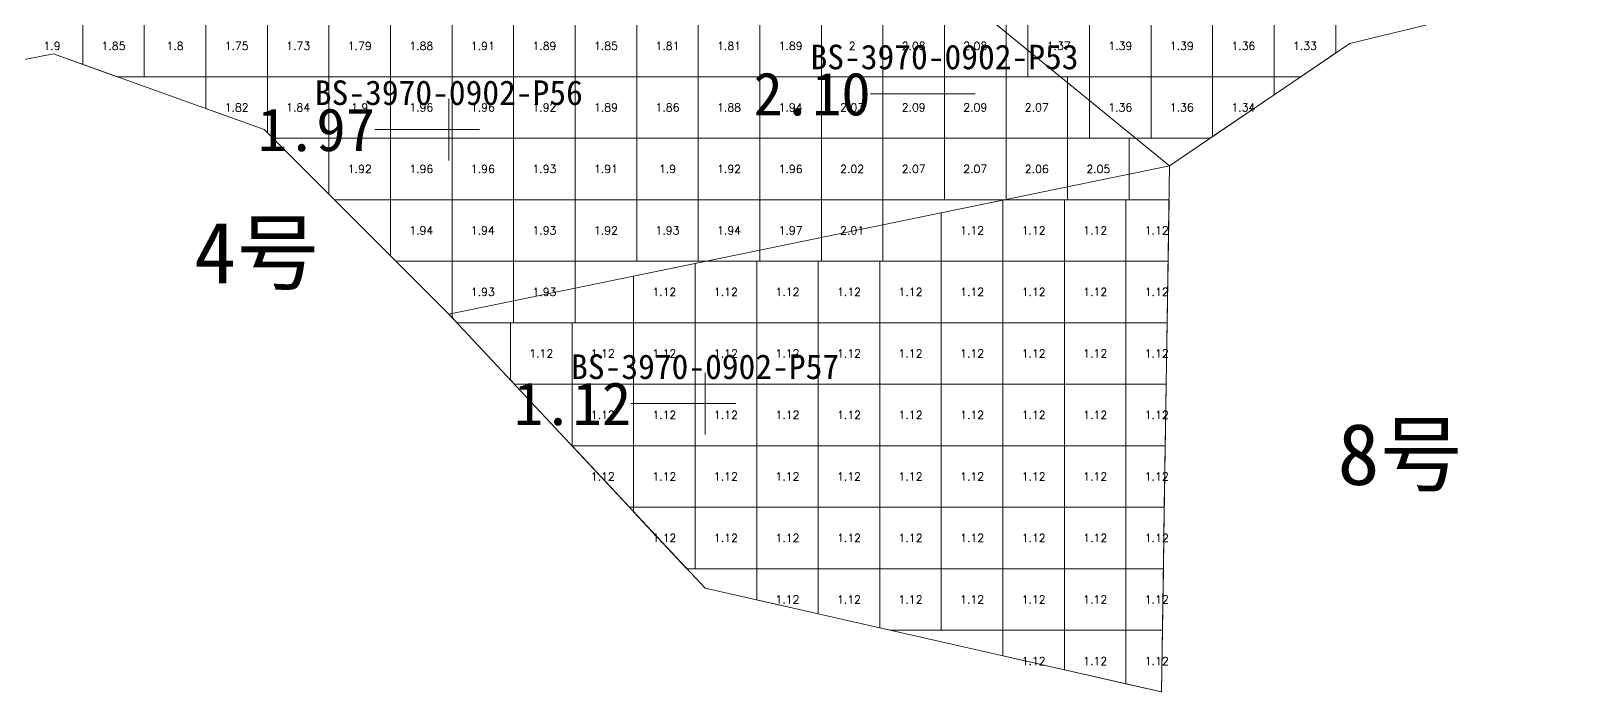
# Model space of a CAD drawing. Header units: inches. Extents: x 469880 to 469993, y 4349688 to 4349759.
# Drawn here: x 469921.7 to 469947.06, y 4349688.37 to 4349699.11 of the extents above; entities that cross this region are included whole.
import ezdxf
from ezdxf.enums import TextEntityAlignment as Align

# ---------------------------------------------------------------- set-up
doc = ezdxf.new("R2010")
doc.units = ezdxf.units.IN
doc.header["$MEASUREMENT"] = 0
for name, color, linetype, lineweight in [('孔口文字', 7, 'Continuous', 0), ('点', 7, 'Continuous', 0), ('爆区方格网', 7, 'Continuous', 0), ('线条', 7, 'Continuous', 0), ('钻孔', 7, 'Continuous', 0)]:
    doc.layers.add(name, color=color, linetype=linetype, lineweight=lineweight)
doc.styles.add('3dmine_textStyle_1', font='txt.shx', dxfattribs={"height": 1, "bigfont": 'gbcbig.shx'})
doc.styles.add('3dmine_textStyle_2', font='宋体.ttf', dxfattribs={"height": 1})
doc.styles.add('3dmine_textStyle_3', font='simsunb.ttf', dxfattribs={"height": 1})

msp = doc.modelspace()

# ---------------------------------------------------------------- hatches: boundary and pattern name
at = {"layer": '钻孔', "linetype": 'Continuous', "lineweight": 0, "true_color": 0xff0000, "extrusion": (0, 1, 0)}
for points in [[(-469937.54, 3959.976), (-469936.54, 3959.976), (-469936.54, 3970.976), (-469937.54, 3970.976)], [(-469929.487, 3960.341), (-469928.487, 3960.341), (-469928.487, 3971.341), (-469929.487, 3971.341)]]:
    msp.add_hatch(color=1, dxfattribs=at).paths.add_polyline_path(points, flags=0)
at = {"layer": '钻孔', "linetype": 'Continuous', "lineweight": 0, "true_color": 0x0000ff, "extrusion": (0, 1, 0)}
msp.add_hatch(color=5, dxfattribs=at).paths.add_polyline_path([(-469933.65, 3960.233), (-469932.65, 3960.233), (-469932.65, 3971.233), (-469933.65, 3971.233)], flags=0)

# ---------------------------------------------------------------- linework, layer by layer
at = {"color": 5, "linetype": 'Continuous', "lineweight": 0, "true_color": 0x0000ff}
for points in [[(469949.512, 4349715.803), (469943.724, 4349715.656), (469933.139, 4349715.987), (469931.346, 4349715.989), (469931.343, 4349713.184), (469936.711, 4349708.564), (469939.138, 4349704.071), (469936.371, 4349700.048), (469940.196, 4349696.923), (469943.125, 4349698.914), (469948.312, 4349700.172)], [(469940.065, 4349688.371), (469940.196, 4349696.923), (469928.487, 4349694.512), (469932.65, 4349690.057), (469940.065, 4349688.371)]]:
    msp.add_lwpolyline(points, dxfattribs=at)
at = {"color": 1, "linetype": 'Continuous', "lineweight": 0, "true_color": 0xff0000, "elevation": 3971.363}
msp.add_lwpolyline([(469929.274, 4349710.837), (469931.343, 4349713.184), (469936.711, 4349708.564), (469939.138, 4349704.071), (469936.371, 4349700.048), (469940.196, 4349696.923), (469928.487, 4349694.512), (469925.487, 4349697.512), (469922.063, 4349698.744), (469918.261, 4349698.003), (469914.894, 4349700.922), (469918.259, 4349703.257), (469922.715, 4349702.65), (469926.231, 4349704.561), (469922.745, 4349708.471), (469926.549, 4349712.881), (469929.274, 4349710.837)], dxfattribs=at)
at = {"layer": '点', "color": 138, "linetype": 'Continuous', "lineweight": 0, "true_color": 0x004c4c}
for points, elevation in [([(469936.54, 4349697.593), (469936.54, 4349698.593)], 3970.976), ([(469937.04, 4349698.093), (469936.04, 4349698.093)], 3970.976), ([(469928.487, 4349697.012), (469928.487, 4349698.012)], 3971.341), ([(469928.987, 4349697.512), (469927.987, 4349697.512)], 3971.341), ([(469932.65, 4349692.557), (469932.65, 4349693.557)], 3971.233), ([(469933.15, 4349693.057), (469932.15, 4349693.057)], 3971.233)]:
    msp.add_lwpolyline(points, dxfattribs=dict(at, elevation=elevation))
at = {"layer": '爆区方格网', "color": 1, "linetype": 'Continuous', "lineweight": 0, "true_color": 0xff0000, "elevation": 3971.341}
for points in [[(469922.539, 4349698.573), (469922.063, 4349698.744), (469921.539, 4349698.642), (469921.539, 4349699.372), (469922.539, 4349699.372), (469922.539, 4349698.573)], [(469923.539, 4349698.372), (469923.097, 4349698.372), (469922.539, 4349698.573), (469922.539, 4349699.372), (469923.539, 4349699.372), (469923.539, 4349698.372)], [(469924.539, 4349698.372), (469923.539, 4349698.372), (469923.539, 4349699.372), (469924.539, 4349699.372), (469924.539, 4349698.372)], [(469925.539, 4349698.372), (469924.539, 4349698.372), (469924.539, 4349699.372), (469925.539, 4349699.372), (469925.539, 4349698.372)], [(469926.539, 4349698.372), (469925.539, 4349698.372), (469925.539, 4349699.372), (469926.539, 4349699.372), (469926.539, 4349698.372)], [(469927.539, 4349698.372), (469926.539, 4349698.372), (469926.539, 4349699.372), (469927.539, 4349699.372), (469927.539, 4349698.372)], [(469928.539, 4349698.372), (469927.539, 4349698.372), (469927.539, 4349699.372), (469928.539, 4349699.372), (469928.539, 4349698.372)], [(469929.539, 4349698.372), (469928.539, 4349698.372), (469928.539, 4349699.372), (469929.539, 4349699.372), (469929.539, 4349698.372)], [(469930.539, 4349698.372), (469929.539, 4349698.372), (469929.539, 4349699.372), (469930.539, 4349699.372), (469930.539, 4349698.372)], [(469931.539, 4349698.372), (469930.539, 4349698.372), (469930.539, 4349699.372), (469931.539, 4349699.372), (469931.539, 4349698.372)], [(469932.539, 4349698.372), (469931.539, 4349698.372), (469931.539, 4349699.372), (469932.539, 4349699.372), (469932.539, 4349698.372)], [(469933.539, 4349698.372), (469932.539, 4349698.372), (469932.539, 4349699.372), (469933.539, 4349699.372), (469933.539, 4349698.372)], [(469934.539, 4349698.372), (469933.539, 4349698.372), (469933.539, 4349699.372), (469934.539, 4349699.372), (469934.539, 4349698.372)], [(469935.539, 4349698.372), (469934.539, 4349698.372), (469934.539, 4349699.372), (469935.539, 4349699.372), (469935.539, 4349698.372)], [(469936.539, 4349698.372), (469935.539, 4349698.372), (469935.539, 4349699.372), (469936.539, 4349699.372), (469936.539, 4349698.372)], [(469937.539, 4349698.372), (469936.539, 4349698.372), (469936.539, 4349699.372), (469937.539, 4349699.372), (469937.539, 4349698.372)], [(469925.539, 4349697.46), (469925.487, 4349697.512), (469924.539, 4349697.853), (469924.539, 4349698.372), (469925.539, 4349698.372), (469925.539, 4349697.46)], [(469926.539, 4349697.372), (469925.627, 4349697.372), (469925.539, 4349697.46), (469925.539, 4349698.372), (469926.539, 4349698.372), (469926.539, 4349697.372)], [(469927.539, 4349697.372), (469926.539, 4349697.372), (469926.539, 4349698.372), (469927.539, 4349698.372), (469927.539, 4349697.372)], [(469928.539, 4349697.372), (469927.539, 4349697.372), (469927.539, 4349698.372), (469928.539, 4349698.372), (469928.539, 4349697.372)], [(469929.539, 4349697.372), (469928.539, 4349697.372), (469928.539, 4349698.372), (469929.539, 4349698.372), (469929.539, 4349697.372)], [(469930.539, 4349697.372), (469929.539, 4349697.372), (469929.539, 4349698.372), (469930.539, 4349698.372), (469930.539, 4349697.372)], [(469931.539, 4349697.372), (469930.539, 4349697.372), (469930.539, 4349698.372), (469931.539, 4349698.372), (469931.539, 4349697.372)], [(469932.539, 4349697.372), (469931.539, 4349697.372), (469931.539, 4349698.372), (469932.539, 4349698.372), (469932.539, 4349697.372)], [(469933.539, 4349697.372), (469932.539, 4349697.372), (469932.539, 4349698.372), (469933.539, 4349698.372), (469933.539, 4349697.372)], [(469934.539, 4349697.372), (469933.539, 4349697.372), (469933.539, 4349698.372), (469934.539, 4349698.372), (469934.539, 4349697.372)], [(469935.539, 4349697.372), (469934.539, 4349697.372), (469934.539, 4349698.372), (469935.539, 4349698.372), (469935.539, 4349697.372)], [(469936.539, 4349697.372), (469935.539, 4349697.372), (469935.539, 4349698.372), (469936.539, 4349698.372), (469936.539, 4349697.372)], [(469937.539, 4349697.372), (469936.539, 4349697.372), (469936.539, 4349698.372), (469937.539, 4349698.372), (469937.539, 4349697.372)], [(469938.539, 4349697.372), (469937.539, 4349697.372), (469937.539, 4349698.372), (469938.539, 4349698.372), (469938.539, 4349697.372)], [(469927.539, 4349696.372), (469926.627, 4349696.372), (469926.539, 4349696.46), (469926.539, 4349697.372), (469927.539, 4349697.372), (469927.539, 4349696.372)], [(469928.539, 4349696.372), (469927.539, 4349696.372), (469927.539, 4349697.372), (469928.539, 4349697.372), (469928.539, 4349696.372)], [(469929.539, 4349696.372), (469928.539, 4349696.372), (469928.539, 4349697.372), (469929.539, 4349697.372), (469929.539, 4349696.372)], [(469930.539, 4349696.372), (469929.539, 4349696.372), (469929.539, 4349697.372), (469930.539, 4349697.372), (469930.539, 4349696.372)], [(469931.539, 4349696.372), (469930.539, 4349696.372), (469930.539, 4349697.372), (469931.539, 4349697.372), (469931.539, 4349696.372)], [(469932.539, 4349696.372), (469931.539, 4349696.372), (469931.539, 4349697.372), (469932.539, 4349697.372), (469932.539, 4349696.372)], [(469933.539, 4349696.372), (469932.539, 4349696.372), (469932.539, 4349697.372), (469933.539, 4349697.372), (469933.539, 4349696.372)], [(469934.539, 4349696.372), (469933.539, 4349696.372), (469933.539, 4349697.372), (469934.539, 4349697.372), (469934.539, 4349696.372)], [(469935.539, 4349696.372), (469934.539, 4349696.372), (469934.539, 4349697.372), (469935.539, 4349697.372), (469935.539, 4349696.372)], [(469936.539, 4349696.372), (469935.539, 4349696.372), (469935.539, 4349697.372), (469936.539, 4349697.372), (469936.539, 4349696.372)], [(469937.539, 4349696.372), (469936.539, 4349696.372), (469936.539, 4349697.372), (469937.539, 4349697.372), (469937.539, 4349696.372)], [(469938.539, 4349696.372), (469937.539, 4349696.372), (469937.539, 4349697.372), (469938.539, 4349697.372), (469938.539, 4349696.372)], [(469939.539, 4349696.372), (469938.539, 4349696.372), (469938.539, 4349697.372), (469939.539, 4349697.372), (469939.539, 4349696.372)], [(469928.539, 4349695.372), (469927.627, 4349695.372), (469927.539, 4349695.46), (469927.539, 4349696.372), (469928.539, 4349696.372), (469928.539, 4349695.372)], [(469929.539, 4349695.372), (469928.539, 4349695.372), (469928.539, 4349696.372), (469929.539, 4349696.372), (469929.539, 4349695.372)], [(469930.539, 4349695.372), (469929.539, 4349695.372), (469929.539, 4349696.372), (469930.539, 4349696.372), (469930.539, 4349695.372)], [(469931.539, 4349695.372), (469930.539, 4349695.372), (469930.539, 4349696.372), (469931.539, 4349696.372), (469931.539, 4349695.372)], [(469932.539, 4349695.372), (469931.539, 4349695.372), (469931.539, 4349696.372), (469932.539, 4349696.372), (469932.539, 4349695.372)], [(469933.539, 4349695.372), (469932.539, 4349695.372), (469932.539, 4349696.372), (469933.539, 4349696.372), (469933.539, 4349695.372)], [(469934.539, 4349695.372), (469933.539, 4349695.372), (469933.539, 4349696.372), (469934.539, 4349696.372), (469934.539, 4349695.372)], [(469935.539, 4349695.372), (469934.539, 4349695.372), (469934.539, 4349696.372), (469935.539, 4349696.372), (469935.539, 4349695.372)], [(469929.539, 4349694.372), (469928.618, 4349694.372), (469928.539, 4349694.456), (469928.539, 4349695.372), (469929.539, 4349695.372), (469929.539, 4349694.372)], [(469930.539, 4349694.372), (469929.539, 4349694.372), (469929.539, 4349695.372), (469930.539, 4349695.372), (469930.539, 4349694.372)]]:
    msp.add_lwpolyline(points, dxfattribs=at)
at = {"layer": '爆区方格网', "color": 5, "linetype": 'Continuous', "lineweight": 0, "true_color": 0x0000ff}
for points, elevation in [([(469938.895, 4349698.372), (469937.895, 4349698.372), (469937.895, 4349699.372), (469938.895, 4349699.372), (469938.895, 4349698.372)], 3971.284), ([(469939.895, 4349698.372), (469938.895, 4349698.372), (469938.895, 4349699.372), (469939.895, 4349699.372), (469939.895, 4349698.372)], 3971.284), ([(469940.895, 4349698.372), (469939.895, 4349698.372), (469939.895, 4349699.372), (469940.895, 4349699.372), (469940.895, 4349698.372)], 3971.284), ([(469941.895, 4349698.372), (469940.895, 4349698.372), (469940.895, 4349699.372), (469941.895, 4349699.372), (469941.895, 4349698.372)], 3971.284), ([(469942.895, 4349698.758), (469942.328, 4349698.372), (469941.895, 4349698.372), (469941.895, 4349699.372), (469942.895, 4349699.372), (469942.895, 4349698.758)], 3971.284), ([(469939.895, 4349697.372), (469938.895, 4349697.372), (469938.895, 4349698.372), (469939.895, 4349698.372), (469939.895, 4349697.372)], 3971.284), ([(469940.895, 4349697.398), (469940.857, 4349697.372), (469939.895, 4349697.372), (469939.895, 4349698.372), (469940.895, 4349698.372), (469940.895, 4349697.398)], 3971.284), ([(469941.895, 4349698.078), (469940.895, 4349697.398), (469940.895, 4349698.372), (469941.895, 4349698.372), (469941.895, 4349698.078)], 3971.284), ([(469937.488, 4349695.372), (469936.488, 4349695.372), (469936.488, 4349696.159), (469937.488, 4349696.365), (469937.488, 4349695.372)], 3971.233), ([(469938.488, 4349695.372), (469937.488, 4349695.372), (469937.488, 4349696.365), (469937.522, 4349696.372), (469938.488, 4349696.372), (469938.488, 4349695.372)], 3971.233), ([(469939.488, 4349695.372), (469938.488, 4349695.372), (469938.488, 4349696.372), (469939.488, 4349696.372), (469939.488, 4349695.372)], 3971.233), ([(469940.173, 4349695.372), (469939.488, 4349695.372), (469939.488, 4349696.372), (469940.188, 4349696.372), (469940.173, 4349695.372)], 3971.233), ([(469932.488, 4349694.372), (469931.488, 4349694.372), (469931.488, 4349695.13), (469932.488, 4349695.336), (469932.488, 4349694.372)], 3971.233), ([(469933.488, 4349694.372), (469932.488, 4349694.372), (469932.488, 4349695.336), (469932.665, 4349695.372), (469933.488, 4349695.372), (469933.488, 4349694.372)], 3971.233), ([(469934.488, 4349694.372), (469933.488, 4349694.372), (469933.488, 4349695.372), (469934.488, 4349695.372), (469934.488, 4349694.372)], 3971.233), ([(469935.488, 4349694.372), (469934.488, 4349694.372), (469934.488, 4349695.372), (469935.488, 4349695.372), (469935.488, 4349694.372)], 3971.233), ([(469936.488, 4349694.372), (469935.488, 4349694.372), (469935.488, 4349695.372), (469936.488, 4349695.372), (469936.488, 4349694.372)], 3971.233), ([(469937.488, 4349694.372), (469936.488, 4349694.372), (469936.488, 4349695.372), (469937.488, 4349695.372), (469937.488, 4349694.372)], 3971.233), ([(469938.488, 4349694.372), (469937.488, 4349694.372), (469937.488, 4349695.372), (469938.488, 4349695.372), (469938.488, 4349694.372)], 3971.233), ([(469939.488, 4349694.372), (469938.488, 4349694.372), (469938.488, 4349695.372), (469939.488, 4349695.372), (469939.488, 4349694.372)], 3971.233), ([(469940.157, 4349694.372), (469939.488, 4349694.372), (469939.488, 4349695.372), (469940.173, 4349695.372), (469940.157, 4349694.372)], 3971.233), ([(469930.488, 4349693.372), (469929.552, 4349693.372), (469929.488, 4349693.441), (469929.488, 4349694.372), (469930.488, 4349694.372), (469930.488, 4349693.372)], 3971.233), ([(469931.488, 4349693.372), (469930.488, 4349693.372), (469930.488, 4349694.372), (469931.488, 4349694.372), (469931.488, 4349693.372)], 3971.233), ([(469932.488, 4349693.372), (469931.488, 4349693.372), (469931.488, 4349694.372), (469932.488, 4349694.372), (469932.488, 4349693.372)], 3971.233), ([(469933.488, 4349693.372), (469932.488, 4349693.372), (469932.488, 4349694.372), (469933.488, 4349694.372), (469933.488, 4349693.372)], 3971.233), ([(469934.488, 4349693.372), (469933.488, 4349693.372), (469933.488, 4349694.372), (469934.488, 4349694.372), (469934.488, 4349693.372)], 3971.233), ([(469935.488, 4349693.372), (469934.488, 4349693.372), (469934.488, 4349694.372), (469935.488, 4349694.372), (469935.488, 4349693.372)], 3971.233), ([(469936.488, 4349693.372), (469935.488, 4349693.372), (469935.488, 4349694.372), (469936.488, 4349694.372), (469936.488, 4349693.372)], 3971.233), ([(469937.488, 4349693.372), (469936.488, 4349693.372), (469936.488, 4349694.372), (469937.488, 4349694.372), (469937.488, 4349693.372)], 3971.233), ([(469938.488, 4349693.372), (469937.488, 4349693.372), (469937.488, 4349694.372), (469938.488, 4349694.372), (469938.488, 4349693.372)], 3971.233), ([(469939.488, 4349693.372), (469938.488, 4349693.372), (469938.488, 4349694.372), (469939.488, 4349694.372), (469939.488, 4349693.372)], 3971.233), ([(469940.142, 4349693.372), (469939.488, 4349693.372), (469939.488, 4349694.372), (469940.157, 4349694.372), (469940.142, 4349693.372)], 3971.233), ([(469931.488, 4349692.372), (469930.488, 4349692.372), (469930.488, 4349693.372), (469931.488, 4349693.372), (469931.488, 4349692.372)], 3971.233), ([(469932.488, 4349692.372), (469931.488, 4349692.372), (469931.488, 4349693.372), (469932.488, 4349693.372), (469932.488, 4349692.372)], 3971.233), ([(469933.488, 4349692.372), (469932.488, 4349692.372), (469932.488, 4349693.372), (469933.488, 4349693.372), (469933.488, 4349692.372)], 3971.233), ([(469934.488, 4349692.372), (469933.488, 4349692.372), (469933.488, 4349693.372), (469934.488, 4349693.372), (469934.488, 4349692.372)], 3971.233), ([(469935.488, 4349692.372), (469934.488, 4349692.372), (469934.488, 4349693.372), (469935.488, 4349693.372), (469935.488, 4349692.372)], 3971.233), ([(469936.488, 4349692.372), (469935.488, 4349692.372), (469935.488, 4349693.372), (469936.488, 4349693.372), (469936.488, 4349692.372)], 3971.233), ([(469937.488, 4349692.372), (469936.488, 4349692.372), (469936.488, 4349693.372), (469937.488, 4349693.372), (469937.488, 4349692.372)], 3971.233), ([(469938.488, 4349692.372), (469937.488, 4349692.372), (469937.488, 4349693.372), (469938.488, 4349693.372), (469938.488, 4349692.372)], 3971.233), ([(469939.488, 4349692.372), (469938.488, 4349692.372), (469938.488, 4349693.372), (469939.488, 4349693.372), (469939.488, 4349692.372)], 3971.233), ([(469940.127, 4349692.372), (469939.488, 4349692.372), (469939.488, 4349693.372), (469940.142, 4349693.372), (469940.127, 4349692.372)], 3971.233), ([(469931.488, 4349691.372), (469931.421, 4349691.372), (469930.488, 4349692.37), (469930.488, 4349692.372), (469931.488, 4349692.372), (469931.488, 4349691.372)], 3971.233), ([(469932.488, 4349691.372), (469931.488, 4349691.372), (469931.488, 4349692.372), (469932.488, 4349692.372), (469932.488, 4349691.372)], 3971.233), ([(469933.488, 4349691.372), (469932.488, 4349691.372), (469932.488, 4349692.372), (469933.488, 4349692.372), (469933.488, 4349691.372)], 3971.233), ([(469934.488, 4349691.372), (469933.488, 4349691.372), (469933.488, 4349692.372), (469934.488, 4349692.372), (469934.488, 4349691.372)], 3971.233), ([(469935.488, 4349691.372), (469934.488, 4349691.372), (469934.488, 4349692.372), (469935.488, 4349692.372), (469935.488, 4349691.372)], 3971.233), ([(469936.488, 4349691.372), (469935.488, 4349691.372), (469935.488, 4349692.372), (469936.488, 4349692.372), (469936.488, 4349691.372)], 3971.233), ([(469937.488, 4349691.372), (469936.488, 4349691.372), (469936.488, 4349692.372), (469937.488, 4349692.372), (469937.488, 4349691.372)], 3971.233), ([(469938.488, 4349691.372), (469937.488, 4349691.372), (469937.488, 4349692.372), (469938.488, 4349692.372), (469938.488, 4349691.372)], 3971.233), ([(469939.488, 4349691.372), (469938.488, 4349691.372), (469938.488, 4349692.372), (469939.488, 4349692.372), (469939.488, 4349691.372)], 3971.233), ([(469940.111, 4349691.372), (469939.488, 4349691.372), (469939.488, 4349692.372), (469940.127, 4349692.372), (469940.111, 4349691.372)], 3971.233), ([(469932.488, 4349690.372), (469932.356, 4349690.372), (469931.488, 4349691.3), (469931.488, 4349691.372), (469932.488, 4349691.372), (469932.488, 4349690.372)], 3971.233), ([(469933.488, 4349690.372), (469932.488, 4349690.372), (469932.488, 4349691.372), (469933.488, 4349691.372), (469933.488, 4349690.372)], 3971.233), ([(469934.488, 4349690.372), (469933.488, 4349690.372), (469933.488, 4349691.372), (469934.488, 4349691.372), (469934.488, 4349690.372)], 3971.233), ([(469935.488, 4349690.372), (469934.488, 4349690.372), (469934.488, 4349691.372), (469935.488, 4349691.372), (469935.488, 4349690.372)], 3971.233), ([(469936.488, 4349690.372), (469935.488, 4349690.372), (469935.488, 4349691.372), (469936.488, 4349691.372), (469936.488, 4349690.372)], 3971.233), ([(469937.488, 4349690.372), (469936.488, 4349690.372), (469936.488, 4349691.372), (469937.488, 4349691.372), (469937.488, 4349690.372)], 3971.233), ([(469938.488, 4349690.372), (469937.488, 4349690.372), (469937.488, 4349691.372), (469938.488, 4349691.372), (469938.488, 4349690.372)], 3971.233), ([(469939.488, 4349690.372), (469938.488, 4349690.372), (469938.488, 4349691.372), (469939.488, 4349691.372), (469939.488, 4349690.372)], 3971.233), ([(469940.096, 4349690.372), (469939.488, 4349690.372), (469939.488, 4349691.372), (469940.111, 4349691.372), (469940.096, 4349690.372)], 3971.233), ([(469934.488, 4349689.639), (469933.488, 4349689.866), (469933.488, 4349690.372), (469934.488, 4349690.372), (469934.488, 4349689.639)], 3971.233), ([(469935.488, 4349689.412), (469934.488, 4349689.639), (469934.488, 4349690.372), (469935.488, 4349690.372), (469935.488, 4349689.412)], 3971.233), ([(469936.488, 4349689.372), (469935.662, 4349689.372), (469935.488, 4349689.412), (469935.488, 4349690.372), (469936.488, 4349690.372), (469936.488, 4349689.372)], 3971.233), ([(469937.488, 4349689.372), (469936.488, 4349689.372), (469936.488, 4349690.372), (469937.488, 4349690.372), (469937.488, 4349689.372)], 3971.233), ([(469938.488, 4349689.372), (469937.488, 4349689.372), (469937.488, 4349690.372), (469938.488, 4349690.372), (469938.488, 4349689.372)], 3971.233), ([(469939.488, 4349689.372), (469938.488, 4349689.372), (469938.488, 4349690.372), (469939.488, 4349690.372), (469939.488, 4349689.372)], 3971.233), ([(469940.081, 4349689.372), (469939.488, 4349689.372), (469939.488, 4349690.372), (469940.096, 4349690.372), (469940.081, 4349689.372)], 3971.233), ([(469938.488, 4349688.73), (469937.488, 4349688.957), (469937.488, 4349689.372), (469938.488, 4349689.372), (469938.488, 4349688.73)], 3971.233), ([(469939.488, 4349688.502), (469938.488, 4349688.73), (469938.488, 4349689.372), (469939.488, 4349689.372), (469939.488, 4349688.502)], 3971.233), ([(469940.065, 4349688.372), (469940.061, 4349688.372), (469939.488, 4349688.502), (469939.488, 4349689.372), (469940.081, 4349689.372), (469940.065, 4349688.372)], 3971.233)]:
    msp.add_lwpolyline(points, dxfattribs=dict(at, elevation=elevation))
at = {"layer": '线条', "color": 138, "linetype": 'Continuous', "lineweight": 0, "true_color": 0x004c4c}
for points, elevation in [([(469936.54, 4349698.093), (469936.54, 4349698.093), (469936.54, 4349698.093)], 3970.976), ([(469928.487, 4349697.512), (469928.487, 4349697.512), (469928.487, 4349697.512)], 3971.341), ([(469932.65, 4349693.057), (469932.65, 4349693.057), (469932.65, 4349693.057)], 3971.233)]:
    msp.add_lwpolyline(points, dxfattribs=dict(at, elevation=elevation))
at = {"layer": '钻孔', "color": 1, "linetype": 'Continuous', "lineweight": 0, "true_color": 0xff0000}
for points, elevation in [([(469936.54, 4349698.093), (469935.34, 4349698.093)], 3970.976), ([(469936.54, 4349698.093), (469935.34, 4349698.093)], 3959.976), ([(469928.487, 4349697.512), (469927.287, 4349697.512)], 3971.341), ([(469928.487, 4349697.512), (469927.287, 4349697.512)], 3960.341)]:
    msp.add_lwpolyline(points, dxfattribs=dict(at, elevation=elevation))
at = {"layer": '钻孔', "color": 5, "linetype": 'Continuous', "lineweight": 0, "true_color": 0x0000ff}
for elevation in [3971.233, 3960.233]:
    msp.add_lwpolyline([(469932.65, 4349693.057), (469931.45, 4349693.057)], dxfattribs=dict(at, elevation=elevation))

# ---------------------------------------------------------------- texts
at = {"color": 1, "linetype": 'Continuous', "lineweight": 0, "true_color": 0xff0000, "style": '3dmine_textStyle_1'}
for s, p in [('1.9', (469922.039, 4349698.872, 3971.341)), ('1.85', (469923.039, 4349698.872, 3971.341)), ('1.8', (469924.039, 4349698.872, 3971.341)), ('1.75', (469925.039, 4349698.872, 3971.341)), ('1.73', (469926.039, 4349698.872, 3971.341)), ('1.79', (469927.039, 4349698.872, 3971.341)), ('1.88', (469928.039, 4349698.872, 3971.341)), ('1.91', (469929.039, 4349698.872, 3971.341)), ('1.89', (469930.039, 4349698.872, 3971.341)), ('1.85', (469931.039, 4349698.872, 3971.341)), ('1.81', (469932.039, 4349698.872, 3971.341)), ('1.81', (469933.039, 4349698.872, 3971.341)), ('1.89', (469934.039, 4349698.872, 3971.341)), ('2', (469935.039, 4349698.872, 3971.341)), ('2.08', (469936.039, 4349698.872, 3971.341)), ('2.08', (469937.039, 4349698.872, 3971.341)), ('1.82', (469925.039, 4349697.872, 3971.341)), ('1.84', (469926.039, 4349697.872, 3971.341)), ('1.9', (469927.039, 4349697.872, 3971.341)), ('1.96', (469928.039, 4349697.872, 3971.341)), ('1.96', (469929.039, 4349697.872, 3971.341)), ('1.92', (469930.039, 4349697.872, 3971.341)), ('1.89', (469931.039, 4349697.872, 3971.341)), ('1.86', (469932.039, 4349697.872, 3971.341)), ('1.88', (469933.039, 4349697.872, 3971.341)), ('1.94', (469934.039, 4349697.872, 3971.341)), ('2.03', (469935.039, 4349697.872, 3971.341)), ('2.09', (469936.039, 4349697.872, 3971.341)), ('2.09', (469937.039, 4349697.872, 3971.341)), ('2.07', (469938.039, 4349697.872, 3971.341)), ('1.92', (469927.039, 4349696.872, 3971.341)), ('1.96', (469928.039, 4349696.872, 3971.341)), ('1.96', (469929.039, 4349696.872, 3971.341)), ('1.93', (469930.039, 4349696.872, 3971.341)), ('1.91', (469931.039, 4349696.872, 3971.341)), ('1.9', (469932.039, 4349696.872, 3971.341)), ('1.92', (469933.039, 4349696.872, 3971.341)), ('1.96', (469934.039, 4349696.872, 3971.341)), ('2.02', (469935.039, 4349696.872, 3971.341)), ('2.07', (469936.039, 4349696.872, 3971.341)), ('2.07', (469937.039, 4349696.872, 3971.341)), ('2.06', (469938.039, 4349696.872, 3971.341)), ('2.05', (469939.039, 4349696.872, 3971.341)), ('1.94', (469928.039, 4349695.872, 3971.341)), ('1.94', (469929.039, 4349695.872, 3971.341)), ('1.93', (469930.039, 4349695.872, 3971.341)), ('1.92', (469931.039, 4349695.872, 3971.341)), ('1.93', (469932.039, 4349695.872, 3971.341)), ('1.94', (469933.039, 4349695.872, 3971.341)), ('1.97', (469934.039, 4349695.872, 3971.341)), ('2.01', (469935.039, 4349695.872, 3971.341)), ('1.93', (469929.039, 4349694.872, 3971.341)), ('1.93', (469930.039, 4349694.872, 3971.341))]:
    msp.add_text(s, height=0.13, dxfattribs=at).set_placement(p, align=Align.MIDDLE_CENTER)
at = {"color": 5, "linetype": 'Continuous', "lineweight": 0, "true_color": 0x0000ff, "style": '3dmine_textStyle_1'}
for s, p in [('1.37', (469938.395, 4349698.872, 3971.284)), ('1.39', (469939.395, 4349698.872, 3971.284)), ('1.39', (469940.395, 4349698.872, 3971.284)), ('1.36', (469941.395, 4349698.872, 3971.284)), ('1.33', (469942.395, 4349698.872, 3971.284)), ('1.36', (469939.395, 4349697.872, 3971.284)), ('1.36', (469940.395, 4349697.872, 3971.284)), ('1.34', (469941.395, 4349697.872, 3971.284)), ('1.12', (469936.988, 4349695.872, 3971.233)), ('1.12', (469937.988, 4349695.872, 3971.233)), ('1.12', (469938.988, 4349695.872, 3971.233)), ('1.12', (469939.988, 4349695.872, 3971.233)), ('1.12', (469931.988, 4349694.872, 3971.233)), ('1.12', (469932.988, 4349694.872, 3971.233)), ('1.12', (469933.988, 4349694.872, 3971.233)), ('1.12', (469934.988, 4349694.872, 3971.233)), ('1.12', (469935.988, 4349694.872, 3971.233)), ('1.12', (469936.988, 4349694.872, 3971.233)), ('1.12', (469937.988, 4349694.872, 3971.233)), ('1.12', (469938.988, 4349694.872, 3971.233)), ('1.12', (469939.988, 4349694.872, 3971.233)), ('1.12', (469929.988, 4349693.872, 3971.233)), ('1.12', (469930.988, 4349693.872, 3971.233)), ('1.12', (469931.988, 4349693.872, 3971.233)), ('1.12', (469932.988, 4349693.872, 3971.233)), ('1.12', (469933.988, 4349693.872, 3971.233)), ('1.12', (469934.988, 4349693.872, 3971.233)), ('1.12', (469935.988, 4349693.872, 3971.233)), ('1.12', (469936.988, 4349693.872, 3971.233)), ('1.12', (469937.988, 4349693.872, 3971.233)), ('1.12', (469938.988, 4349693.872, 3971.233)), ('1.12', (469939.988, 4349693.872, 3971.233)), ('1.12', (469930.988, 4349692.872, 3971.233)), ('1.12', (469931.988, 4349692.872, 3971.233)), ('1.12', (469932.988, 4349692.872, 3971.233)), ('1.12', (469933.988, 4349692.872, 3971.233)), ('1.12', (469934.988, 4349692.872, 3971.233)), ('1.12', (469935.988, 4349692.872, 3971.233)), ('1.12', (469936.988, 4349692.872, 3971.233)), ('1.12', (469937.988, 4349692.872, 3971.233)), ('1.12', (469938.988, 4349692.872, 3971.233)), ('1.12', (469939.988, 4349692.872, 3971.233)), ('1.12', (469930.988, 4349691.872, 3971.233)), ('1.12', (469931.988, 4349691.872, 3971.233)), ('1.12', (469932.988, 4349691.872, 3971.233)), ('1.12', (469933.988, 4349691.872, 3971.233)), ('1.12', (469934.988, 4349691.872, 3971.233)), ('1.12', (469935.988, 4349691.872, 3971.233)), ('1.12', (469936.988, 4349691.872, 3971.233)), ('1.12', (469937.988, 4349691.872, 3971.233)), ('1.12', (469938.988, 4349691.872, 3971.233)), ('1.12', (469939.988, 4349691.872, 3971.233)), ('1.12', (469931.988, 4349690.872, 3971.233)), ('1.12', (469932.988, 4349690.872, 3971.233)), ('1.12', (469933.988, 4349690.872, 3971.233)), ('1.12', (469934.988, 4349690.872, 3971.233)), ('1.12', (469935.988, 4349690.872, 3971.233)), ('1.12', (469936.988, 4349690.872, 3971.233)), ('1.12', (469937.988, 4349690.872, 3971.233)), ('1.12', (469938.988, 4349690.872, 3971.233)), ('1.12', (469939.988, 4349690.872, 3971.233)), ('1.12', (469933.988, 4349689.872, 3971.233)), ('1.12', (469934.988, 4349689.872, 3971.233)), ('1.12', (469935.988, 4349689.872, 3971.233)), ('1.12', (469936.988, 4349689.872, 3971.233)), ('1.12', (469937.988, 4349689.872, 3971.233)), ('1.12', (469938.988, 4349689.872, 3971.233)), ('1.12', (469939.988, 4349689.872, 3971.233)), ('1.12', (469937.988, 4349688.872, 3971.233)), ('1.12', (469938.988, 4349688.872, 3971.233)), ('1.12', (469939.988, 4349688.872, 3971.233))]:
    msp.add_text(s, height=0.13, dxfattribs=at).set_placement(p, align=Align.MIDDLE_CENTER)
at = {"color": 7, "linetype": 'Continuous', "lineweight": 0, "style": '3dmine_textStyle_2'}
for s, p in [('4号', (469924.348, 4349695.012, 1985.963)), ('8号', (469942.926, 4349691.735, 1985.963))]:
    msp.add_text(s, height=1, dxfattribs=at).set_placement(p)
at = {"layer": '孔口文字', "color": 138, "linetype": 'Continuous', "lineweight": 0, "true_color": 0x004c4c, "style": '3dmine_textStyle_3'}
for s, p in [('BS-3970-0902-P53', (469936.54, 4349698.493, 3970.976)), ('BS-3970-0902-P56', (469928.487, 4349697.912, 3971.341)), ('BS-3970-0902-P57', (469932.65, 4349693.457, 3971.233))]:
    msp.add_text(s, height=0.4, dxfattribs=at).set_placement(p, align=Align.CENTER)
at = {"layer": '钻孔', "color": 1, "linetype": 'Continuous', "lineweight": 0, "true_color": 0xff0000, "style": '3dmine_textStyle_3'}
for s, p in [('2.10', (469935.34, 4349698.093, 3970.976)), ('1.97', (469927.287, 4349697.512, 3971.341))]:
    msp.add_text(s, height=0.7, dxfattribs=at).set_placement(p, align=Align.MIDDLE_RIGHT)
at = {"layer": '钻孔', "color": 5, "linetype": 'Continuous', "lineweight": 0, "true_color": 0x0000ff, "style": '3dmine_textStyle_3'}
msp.add_text('1.12', height=0.7, dxfattribs=at).set_placement((469931.45, 4349693.057, 3971.233), align=Align.MIDDLE_RIGHT)

doc.saveas('drawing.dxf')
